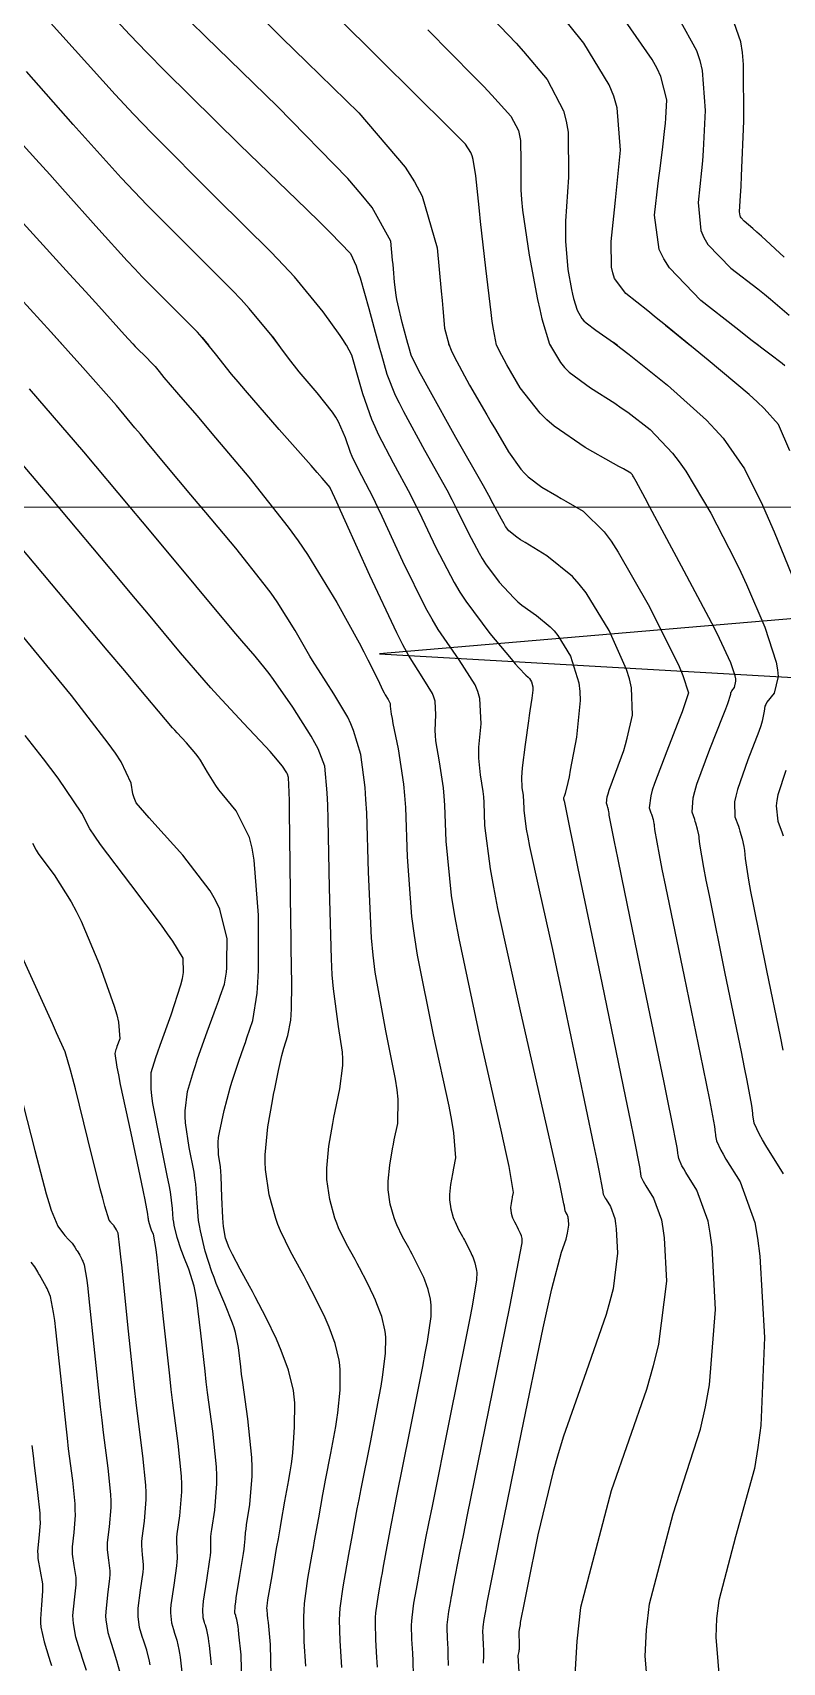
# Model space of a CAD drawing. Header units: metres. Extents: x 837475 to 838479, y 1189012 to 1191015.
# Drawn here: x 837955.1 to 837990.9, y 1189158.7 to 1189236.5 of the extents above; entities that cross this region are included whole.
import ezdxf

# ---------------------------------------------------------------- set-up
doc = ezdxf.new("R2010")
doc.units = ezdxf.units.M
doc.header["$LTSCALE"] = 0.3
doc.layers.add('COORD', color=7, linetype='Continuous', lineweight=20)
doc.layers.add('COTAS 10', color=1, linetype='Continuous')
doc.layers.add('COTAS INT', color=252, linetype='Continuous')

msp = doc.modelspace()

# ---------------------------------------------------------------- linework, layer by layer
at = {"layer": 'COORD'}
msp.add_line((837476.514, 1189213.872), (838476.514, 1189213.872), dxfattribs=at)
at = {"layer": 'COTAS 10'}
for points in [[(837990.95, 1189182.056), (837990.103, 1189183.405), (837989.937, 1189183.687), (837989.8, 1189183.929), (837989.552, 1189184.47), (837989.5, 1189184.77), (837989.487, 1189184.86), (837989.474, 1189184.953), (837989.43, 1189185.313), (837989.212, 1189186.51), (837989.089, 1189187.131), (837988.938, 1189187.877), (837988.168, 1189191.616), (837987.405, 1189195.337), (837987.258, 1189196.071), (837987.14, 1189196.678), (837986.948, 1189197.798), (837986.927, 1189198.079), (837986.917, 1189198.156), (837986.905, 1189198.233), (837986.846, 1189198.505), (837986.762, 1189198.793), (837986.735, 1189198.88), (837986.705, 1189198.969), (837986.58, 1189199.315), (837986.627, 1189199.998), (837986.705, 1189200.299), (837986.811, 1189200.649), (837987.428, 1189202.32), (837988.068, 1189203.932), (837988.189, 1189204.245), (837988.284, 1189204.501), (837988.424, 1189204.944), (837988.439, 1189205.034), (837988.456, 1189205.068), (837988.478, 1189205.105), (837988.604, 1189205.269), (837988.677, 1189205.565), (837988.665, 1189205.685), (837988.64, 1189205.821), (837988.437, 1189206.451), (837987.898, 1189207.607), (837987.662, 1189208.075), (837987.387, 1189208.607), (837986.082, 1189211.065), (837984.804, 1189213.433), (837984.548, 1189213.909), (837984.333, 1189214.307), (837983.911, 1189215.097), (837983.783, 1189215.329), (837983.755, 1189215.375), (837983.73, 1189215.414), (837983.664, 1189215.491), (837983.302, 1189215.697), (837983.089, 1189215.817), (837982.828, 1189215.965), (837981.48, 1189216.729), (837979.991, 1189217.738), (837979.641, 1189218.041), (837979.319, 1189218.355), (837978.379, 1189219.572), (837977.74, 1189220.666), (837977.608, 1189220.902), (837977.495, 1189221.108), (837977.246, 1189221.612), (837977.091, 1189222.366), (837977.037, 1189222.731), (837976.979, 1189223.162), (837976.727, 1189225.283), (837976.482, 1189227.517), (837976.428, 1189228.02), (837976.38, 1189228.473), (837976.256, 1189229.693), (837976.128, 1189230.468), (837976.077, 1189230.642), (837976.021, 1189230.797), (837975.763, 1189231.206), (837974.873, 1189232.086), (837974.419, 1189232.538), (837973.874, 1189233.08), (837971.152, 1189235.789), (837968.032, 1189238.868)], [(837985.942, 1189237.191), (837986.791, 1189235.665), (837986.946, 1189235.199), (837987.066, 1189234.714), (837987.212, 1189232.805), (837987.11, 1189230.896), (837987.074, 1189230.411), (837987.036, 1189229.945), (837986.869, 1189228.42), (837986.995, 1189227.085), (837987.141, 1189226.74), (837987.335, 1189226.405), (837988.435, 1189225.283), (837989.722, 1189224.296), (837990.033, 1189224.047), (837990.324, 1189223.808), (837991.214, 1189223.032)], [(837976.626, 1189158.709), (837976.643, 1189159.062), (837976.632, 1189159.405), (837976.628, 1189159.498), (837976.623, 1189159.592), (837976.602, 1189159.925), (837976.594, 1189160.257), (837976.598, 1189160.35), (837976.605, 1189160.443), (837976.65, 1189160.78), (837976.711, 1189161.113), (837976.727, 1189161.203), (837976.743, 1189161.291), (837976.797, 1189161.604), (837977.08, 1189163.032), (837977.24, 1189163.824), (837977.435, 1189164.789), (837978.432, 1189169.706), (837979.473, 1189174.7), (837979.695, 1189175.714), (837979.888, 1189176.567), (837980.347, 1189178.314), (837980.565, 1189178.939), (837980.606, 1189179.085), (837980.639, 1189179.219), (837980.689, 1189179.605), (837980.675, 1189179.871), (837980.667, 1189179.93), (837980.657, 1189179.982), (837980.61, 1189180.115), (837980.563, 1189180.19), (837980.554, 1189180.205), (837980.546, 1189180.219), (837980.532, 1189180.249), (837980.529, 1189180.266), (837980.529, 1189180.271), (837980.528, 1189180.276), (837980.525, 1189180.296), (837980.483, 1189180.506), (837980.458, 1189180.63), (837980.426, 1189180.784), (837980.261, 1189181.58), (837979.844, 1189183.468), (837979.653, 1189184.31), (837979.43, 1189185.29), (837978.353, 1189189.986), (837977.312, 1189194.725), (837977.113, 1189195.733), (837976.952, 1189196.609), (837976.688, 1189198.676), (837976.649, 1189199.782), (837976.629, 1189200.053), (837976.605, 1189200.309), (837976.484, 1189201.104), (837976.399, 1189201.9), (837976.397, 1189202.155), (837976.405, 1189202.426), (837976.511, 1189203.534), (837976.453, 1189204.738), (837976.357, 1189205.07), (837976.227, 1189205.402), (837975.466, 1189206.595), (837974.452, 1189208.039), (837974.162, 1189208.528), (837973.868, 1189209.055), (837972.77, 1189211.285), (837971.786, 1189213.423), (837971.563, 1189213.893), (837971.361, 1189214.311), (837970.812, 1189215.377), (837970.443, 1189216.094), (837970.355, 1189216.291), (837970.274, 1189216.488), (837970.03, 1189217.192), (837969.698, 1189217.946), (837969.562, 1189218.173), (837969.405, 1189218.409), (837968.677, 1189219.327), (837967.826, 1189220.332), (837967.592, 1189220.622), (837967.359, 1189220.918), (837966.522, 1189222.029), (837965.435, 1189223.353), (837965.043, 1189223.783), (837964.613, 1189224.24), (837962.73, 1189226.118), (837960.555, 1189228.293), (837959.939, 1189228.937), (837959.318, 1189229.598), (837957.027, 1189232.14), (837954.797, 1189234.669)], [(837966.522, 1189222.029), (837966.854, 1189221.589)], [(837977.258, 1189221.589), (837977.246, 1189221.612)], [(837968.137, 1189158.566), (837968.063, 1189159.737), (837968.038, 1189160.903), (837968.051, 1189161.228), (837968.074, 1189161.554), (837968.234, 1189162.74), (837968.446, 1189163.909), (837968.502, 1189164.224), (837968.558, 1189164.536), (837968.75, 1189165.632), (837968.954, 1189166.759), (837969.016, 1189167.091), (837969.081, 1189167.43), (837969.338, 1189168.724), (837969.571, 1189170.004), (837969.621, 1189170.335), (837969.666, 1189170.655), (837969.773, 1189171.725), (837969.777, 1189172.678), (837969.757, 1189172.924), (837969.726, 1189173.163), (837969.538, 1189173.962), (837969.25, 1189174.736), (837969.157, 1189174.958), (837969.058, 1189175.185), (837968.652, 1189176.033), (837968.191, 1189176.919), (837968.057, 1189177.169), (837967.92, 1189177.422), (837967.403, 1189178.352), (837966.922, 1189179.341), (837966.807, 1189179.631), (837966.7, 1189179.927), (837966.383, 1189181.053), (837966.214, 1189182.262), (837966.201, 1189182.61), (837966.202, 1189182.964), (837966.33, 1189184.292), (837966.541, 1189185.537), (837966.596, 1189185.838), (837966.649, 1189186.121), (837966.827, 1189186.987), (837966.997, 1189187.697), (837967.045, 1189187.882), (837967.094, 1189188.061), (837967.274, 1189188.666), (837967.415, 1189189.391), (837967.44, 1189189.645), (837967.458, 1189189.924), (837967.471, 1189191.124), (837967.442, 1189192.824), (837967.433, 1189193.417), (837967.425, 1189194.063), (837967.392, 1189196.837), (837967.359, 1189199.371), (837967.351, 1189199.865), (837967.343, 1189200.268), (837967.315, 1189200.978), (837967.255, 1189201.134), (837967.226, 1189201.189), (837967.192, 1189201.25), (837967.024, 1189201.512), (837966.616, 1189202.007), (837966.429, 1189202.215), (837966.212, 1189202.454), (837965.16, 1189203.57), (837963.935, 1189204.886), (837963.607, 1189205.25), (837963.284, 1189205.614), (837962.159, 1189206.93), (837960.545, 1189208.861), (837959.914, 1189209.614), (837959.203, 1189210.461), (837955.971, 1189214.305), (837952.381, 1189218.517)], [(837998.957, 1189209.198), (837971.651, 1189206.877), (837998.656, 1189205.33)], [(837960.698, 1189158.625), (837960.666, 1189158.801), (837960.538, 1189159.319), (837960.401, 1189159.745), (837960.327, 1189159.979), (837960.197, 1189160.401), (837960.127, 1189160.931), (837960.128, 1189161.117), (837960.138, 1189161.319), (837960.247, 1189162.188), (837960.363, 1189163.042), (837960.378, 1189163.234), (837960.384, 1189163.406), (837960.345, 1189163.871), (837960.302, 1189164.323), (837960.308, 1189164.488), (837960.321, 1189164.67), (837960.428, 1189165.473), (837960.51, 1189166.511), (837960.507, 1189166.84), (837960.493, 1189167.189), (837960.348, 1189168.602), (837960.107, 1189170.494), (837960.032, 1189171.144), (837959.953, 1189171.85), (837959.638, 1189174.855), (837959.362, 1189177.572), (837959.307, 1189178.095), (837959.262, 1189178.52), (837959.176, 1189179.228), (837959.15, 1189179.288), (837959.134, 1189179.322), (837959.102, 1189179.381), (837959.069, 1189179.438), (837959.061, 1189179.452), (837959.052, 1189179.467), (837959.023, 1189179.515), (837958.99, 1189179.562), (837958.979, 1189179.575), (837958.967, 1189179.588), (837958.92, 1189179.638), (837958.861, 1189179.702), (837958.843, 1189179.724), (837958.824, 1189179.748), (837958.746, 1189179.851), (837958.541, 1189180.513), (837958.44, 1189180.889), (837958.321, 1189181.348), (837957.734, 1189183.703), (837957.135, 1189186.106), (837957.008, 1189186.596), (837956.897, 1189187.011), (837956.638, 1189187.872), (837956.235, 1189188.786), (837956.034, 1189189.233), (837955.794, 1189189.764), (837954.602, 1189192.382)]]:
    msp.add_lwpolyline(points, dxfattribs=at)
at = {"layer": 'COTAS INT'}
for points in [[(837957.193, 1189239.177), (837959.725, 1189236.422), (837960.545, 1189235.573), (837961.415, 1189234.687), (837964.987, 1189231.174), (837968.172, 1189228.092), (837968.799, 1189227.477), (837969.316, 1189226.965), (837970.263, 1189225.978), (837970.536, 1189225.387), (837970.628, 1189225.124), (837970.727, 1189224.819), (837971.145, 1189223.359), (837971.558, 1189221.82), (837971.655, 1189221.464), (837971.745, 1189221.139), (837972.003, 1189220.221), (837972.407, 1189219.228), (837972.588, 1189218.855), (837972.798, 1189218.441), (837973.807, 1189216.594), (837974.862, 1189214.695), (837975.102, 1189214.248), (837975.319, 1189213.835), (837975.912, 1189212.63), (837976.407, 1189211.674), (837976.562, 1189211.419), (837976.724, 1189211.168), (837977.374, 1189210.297), (837978.071, 1189209.54), (837978.263, 1189209.361), (837978.455, 1189209.195), (837979.144, 1189208.707), (837979.811, 1189208.165), (837979.988, 1189207.966), (837980.163, 1189207.744), (837980.769, 1189206.766), (837981.171, 1189205.491), (837981.217, 1189205.083), (837981.235, 1189204.651), (837981.065, 1189202.892), (837980.767, 1189201.316), (837980.704, 1189201), (837980.649, 1189200.736), (837980.521, 1189200.216), (837980.465, 1189200.066), (837980.454, 1189200.035), (837980.447, 1189200.009), (837980.44, 1189199.954), (837980.448, 1189199.931), (837980.452, 1189199.919), (837980.458, 1189199.9), (837980.462, 1189199.882), (837980.463, 1189199.877), (837980.463, 1189199.872), (837980.465, 1189199.853), (837980.741, 1189198.51), (837980.915, 1189197.67), (837981.131, 1189196.627), (837982.265, 1189191.171), (837983.402, 1189185.685), (837983.62, 1189184.625), (837983.797, 1189183.762), (837984.087, 1189182.303), (837984.106, 1189182.147), (837984.112, 1189182.106), (837984.118, 1189182.067), (837984.14, 1189181.937), (837984.247, 1189181.703), (837984.307, 1189181.598), (837984.379, 1189181.476), (837984.746, 1189180.891), (837985.115, 1189179.859), (837985.188, 1189179.454), (837985.248, 1189178.999), (837985.361, 1189176.927), (837984.975, 1189173.93), (837984.72, 1189172.891), (837984.402, 1189171.762), (837982.718, 1189166.929), (837981.253, 1189161.353), (837981.071, 1189159.755), (837980.987, 1189158.133)], [(837965.236, 1189238.023), (837967.014, 1189236.264), (837967.586, 1189235.703), (837968.192, 1189235.109), (837970.666, 1189232.695), (837972.881, 1189230.109), (837973.324, 1189229.407), (837973.692, 1189228.711), (837974.409, 1189226.247), (837974.604, 1189224.184), (837974.645, 1189223.741), (837974.679, 1189223.353), (837974.756, 1189222.415), (837974.963, 1189221.65), (837975.079, 1189221.371), (837975.222, 1189221.062), (837975.952, 1189219.706), (837976.784, 1189218.278), (837976.991, 1189217.924), (837977.188, 1189217.588), (837977.816, 1189216.524), (837978.402, 1189215.688), (837978.572, 1189215.495), (837978.746, 1189215.319), (837979.403, 1189214.824), (837980.12, 1189214.415), (837980.331, 1189214.293), (837980.549, 1189214.168), (837981.38, 1189213.684), (837982.384, 1189212.692), (837982.71, 1189212.245), (837983.057, 1189211.725), (837984.483, 1189209.225), (837985.728, 1189206.763), (837985.96, 1189206.265), (837986.144, 1189205.848), (837986.403, 1189205.007), (837986.208, 1189204.386), (837986.107, 1189204.108), (837985.985, 1189203.783), (837985.37, 1189202.224), (837984.786, 1189200.679), (837984.682, 1189200.363), (837984.604, 1189200.094), (837984.534, 1189199.528), (837984.619, 1189199.29), (837984.64, 1189199.228), (837984.659, 1189199.169), (837984.717, 1189198.97), (837984.757, 1189198.782), (837984.766, 1189198.73), (837984.772, 1189198.677), (837984.787, 1189198.483), (837985.007, 1189197.288), (837985.144, 1189196.604), (837985.314, 1189195.767), (837986.201, 1189191.468), (837987.093, 1189187.146), (837987.266, 1189186.295), (837987.407, 1189185.594), (837987.649, 1189184.309), (837987.685, 1189184.017), (837987.695, 1189183.942), (837987.706, 1189183.869), (837987.748, 1189183.626), (837987.949, 1189183.187), (837988.06, 1189182.991), (837988.195, 1189182.762), (837988.882, 1189181.667), (837989.572, 1189179.735), (837989.709, 1189178.979), (837989.822, 1189178.127), (837990.033, 1189174.249), (837989.856, 1189170.049), (837989.724, 1189168.994), (837989.556, 1189167.985), (837988.648, 1189164.731), (837987.851, 1189161.698), (837987.753, 1189160.829), (837987.707, 1189159.947), (837987.983, 1189156.655)], [(837976.318, 1189237.961), (837977.806, 1189236.425), (837978.178, 1189236.022), (837978.532, 1189235.627), (837979.664, 1189234.282), (837980.44, 1189232.787), (837980.568, 1189232.299), (837980.66, 1189231.779), (837980.681, 1189229.631), (837980.54, 1189227.521), (837980.53, 1189227.024), (837980.532, 1189226.565), (837980.641, 1189225.222), (837980.825, 1189224.258), (837980.874, 1189224.038), (837980.922, 1189223.838), (837981.088, 1189223.284), (837981.323, 1189222.881), (837981.414, 1189222.776), (837981.517, 1189222.674), (837981.983, 1189222.331), (837982.836, 1189221.73), (837983.183, 1189221.466), (837983.577, 1189221.159), (837985.402, 1189219.697), (837987.268, 1189218.027), (837987.689, 1189217.589), (837988.068, 1189217.161), (837989.088, 1189215.705), (837989.939, 1189213.964), (837990.21, 1189213.356), (837990.497, 1189212.695), (837991.661, 1189209.854)], [(837991.254, 1189216.568), (837990.7, 1189217.825), (837990.026, 1189218.592), (837989.695, 1189218.904), (837989.3, 1189219.259), (837987.349, 1189220.899), (837985.311, 1189222.554), (837984.861, 1189222.919), (837984.46, 1189223.242), (837983.425, 1189224.072), (837982.883, 1189224.796), (837982.793, 1189225.053), (837982.728, 1189225.335), (837982.713, 1189226.556), (837982.875, 1189228.065), (837982.922, 1189228.527), (837982.971, 1189229.009), (837983.155, 1189230.913), (837983.002, 1189232.932), (837982.839, 1189233.487), (837982.623, 1189234.04), (837981.406, 1189236.021), (837980.038, 1189237.717)], [(837970.084, 1189221.589), (837970.067, 1189221.62), (837969.935, 1189221.827), (837969.776, 1189222.067), (837968.972, 1189223.206), (837967.59, 1189224.864), (837967.066, 1189225.43), (837966.481, 1189226.043), (837963.858, 1189228.646), (837960.784, 1189231.719), (837959.914, 1189232.629), (837959.036, 1189233.565), (837955.799, 1189237.156)], [(837984.739, 1189154.368), (837984.347, 1189159.04), (837984.412, 1189160.292), (837984.552, 1189161.526), (837985.683, 1189165.83), (837986.979, 1189169.873), (837987.222, 1189170.942), (837987.416, 1189171.989), (837987.697, 1189175.588), (837987.535, 1189178.563), (837987.448, 1189179.217), (837987.343, 1189179.797), (837986.814, 1189181.279), (837986.287, 1189182.119), (837986.183, 1189182.294), (837986.098, 1189182.445), (837985.944, 1189182.782), (837985.912, 1189182.968), (837985.904, 1189183.024), (837985.896, 1189183.082), (837985.868, 1189183.306), (837985.602, 1189184.678), (837985.443, 1189185.46), (837985.247, 1189186.416), (837984.233, 1189191.319), (837983.223, 1189196.197), (837983.03, 1189197.137), (837982.874, 1189197.899), (837982.626, 1189199.168), (837982.618, 1189199.274), (837982.61, 1189199.332), (837982.587, 1189199.435), (837982.556, 1189199.544), (837982.534, 1189199.61), (837982.487, 1189199.741), (837982.526, 1189200.052), (837982.568, 1189200.199), (837982.625, 1189200.373), (837982.946, 1189201.22), (837983.317, 1189202.259), (837983.405, 1189202.554), (837983.488, 1189202.851), (837983.734, 1189203.949), (837983.69, 1189205.249), (837983.589, 1189205.674), (837983.449, 1189206.127), (837982.626, 1189207.996), (837981.516, 1189209.79), (837981.196, 1189210.195), (837980.87, 1189210.562), (837979.647, 1189211.555), (837978.603, 1189212.186), (837978.389, 1189212.324), (837978.209, 1189212.445), (837977.829, 1189212.75), (837977.675, 1189212.956), (837977.637, 1189213.015), (837977.6, 1189213.076), (837977.483, 1189213.302), (837977.085, 1189214.041), (837976.871, 1189214.425), (837976.613, 1189214.887), (837975.305, 1189217.202), (837974.003, 1189219.522), (837973.748, 1189219.987), (837973.539, 1189220.375), (837973.165, 1189221.134), (837973.055, 1189221.529), (837973.012, 1189221.687), (837972.963, 1189221.867), (837972.741, 1189222.694), (837972.527, 1189223.576), (837972.483, 1189223.79), (837972.446, 1189223.992), (837972.367, 1189224.615), (837972.319, 1189225.244), (837972.301, 1189225.45), (837972.282, 1189225.669), (837972.198, 1189226.578), (837971.31, 1189228.17), (837970.784, 1189228.82), (837970.137, 1189229.561), (837966.789, 1189232.996), (837963.344, 1189236.346), (837962.636, 1189237.034)], [(837973.957, 1189236.654), (837976.166, 1189234.429), (837976.629, 1189233.953), (837977.026, 1189233.537), (837977.923, 1189232.542), (837978.285, 1189231.845), (837978.345, 1189231.617), (837978.388, 1189231.374), (837978.398, 1189230.372), (837978.396, 1189229.017), (837978.432, 1189228.552), (837978.483, 1189228.048), (837978.797, 1189225.902), (837979.201, 1189223.791), (837979.308, 1189223.309), (837979.413, 1189222.87), (837979.777, 1189221.657), (837980.29, 1189220.774), (837980.49, 1189220.545), (837980.715, 1189220.322), (837981.736, 1189219.57), (837982.891, 1189218.834), (837983.201, 1189218.621), (837983.506, 1189218.404), (837984.573, 1189217.585), (837985.651, 1189216.458), (837985.962, 1189216.046), (837986.28, 1189215.59), (837987.477, 1189213.585), (837988.623, 1189211.359), (837988.909, 1189210.766), (837989.181, 1189210.182), (837990.049, 1189208.152), (837990.591, 1189206.473), (837990.658, 1189206.109), (837990.688, 1189205.789), (837990.493, 1189205.001), (837990.157, 1189204.562), (837990.098, 1189204.463), (837990.054, 1189204.374), (837990.015, 1189204.133), (837989.931, 1189203.668), (837989.858, 1189203.438), (837989.763, 1189203.164), (837989.242, 1189201.809), (837988.745, 1189200.395), (837988.666, 1189200.084), (837988.612, 1189199.808), (837988.627, 1189199.102), (837988.79, 1189198.648), (837988.829, 1189198.531), (837988.866, 1189198.418), (837988.976, 1189198.04), (837989.053, 1189197.683), (837989.069, 1189197.583), (837989.082, 1189197.482), (837989.109, 1189197.113), (837989.273, 1189196.067), (837989.373, 1189195.538), (837989.496, 1189194.907), (837990.136, 1189191.765), (837990.784, 1189188.607), (837990.911, 1189187.966)], [(837991.015, 1189220.623), (837990.882, 1189220.727), (837990.298, 1189221.171), (837989.386, 1189221.869), (837989.047, 1189222.133), (837988.67, 1189222.427), (837986.999, 1189223.746), (837985.495, 1189225.294), (837985.224, 1189225.733), (837985.016, 1189226.177), (837984.792, 1189227.818), (837984.965, 1189229.333), (837985.008, 1189229.698), (837985.05, 1189230.039), (837985.181, 1189231.072), (837985.282, 1189231.951), (837985.304, 1189232.194), (837985.324, 1189232.438), (837985.375, 1189233.318), (837985.095, 1189234.429), (837984.906, 1189234.817), (837984.668, 1189235.241), (837983.408, 1189237.066)], [(837990.971, 1189225.814), (837989.898, 1189226.803), (837989.676, 1189227.005), (837989.487, 1189227.175), (837989.075, 1189227.529), (837988.919, 1189227.688), (837988.891, 1189227.736), (837988.871, 1189227.785), (837988.853, 1189227.974), (837988.899, 1189228.757), (837988.919, 1189229.18), (837988.941, 1189229.693), (837989.049, 1189232.293), (837989.038, 1189235), (837988.986, 1189235.581), (837988.914, 1189236.09), (837988.476, 1189237.316)], [(837974.956, 1189158.59), (837974.939, 1189159.105), (837974.933, 1189159.246), (837974.926, 1189159.387), (837974.894, 1189159.887), (837974.883, 1189160.386), (837974.889, 1189160.525), (837974.899, 1189160.665), (837974.967, 1189161.172), (837975.058, 1189161.672), (837975.082, 1189161.807), (837975.106, 1189161.94), (837975.188, 1189162.409), (837975.495, 1189163.972), (837975.66, 1189164.796), (837975.86, 1189165.788), (837976.872, 1189170.782), (837977.871, 1189175.715), (837978.217, 1189177.445), (837978.468, 1189178.76), (837978.468, 1189178.903), (837978.465, 1189178.94), (837978.461, 1189178.976), (837978.432, 1189179.095), (837978.389, 1189179.211), (837978.375, 1189179.245), (837978.36, 1189179.278), (837978.3, 1189179.406), (837978.231, 1189179.538), (837978.21, 1189179.576), (837978.19, 1189179.614), (837978.113, 1189179.753), (837978.04, 1189179.901), (837978.023, 1189179.945), (837978.007, 1189179.989), (837977.96, 1189180.158), (837977.934, 1189180.339), (837977.932, 1189180.391), (837977.933, 1189180.444), (837977.952, 1189180.643), (837977.987, 1189180.847), (837977.998, 1189180.904), (837978.009, 1189180.96), (837978.052, 1189181.163), (837977.84, 1189182.408), (837977.689, 1189183.121), (837977.5, 1189183.994), (837976.485, 1189188.476), (837975.457, 1189193.288), (837975.259, 1189194.368), (837975.099, 1189195.339), (837974.833, 1189197.934), (837974.772, 1189199.66), (837974.74, 1189200.083), (837974.703, 1189200.481), (837974.514, 1189201.722), (837974.348, 1189202.725), (837974.325, 1189202.974), (837974.311, 1189203.21), (837974.34, 1189203.958), (837974.308, 1189204.622), (837974.255, 1189204.806), (837974.183, 1189204.989), (837973.764, 1189205.647), (837973.039, 1189206.808), (837972.775, 1189207.307), (837972.483, 1189207.885), (837971.199, 1189210.613), (837970.02, 1189213.217), (837969.794, 1189213.716), (837969.611, 1189214.118), (837969.315, 1189214.768), (837969.304, 1189214.789), (837969.302, 1189214.795), (837969.299, 1189214.801), (837969.292, 1189214.821), (837968.917, 1189215.258), (837968.682, 1189215.526), (837968.391, 1189215.858), (837966.867, 1189217.59), (837965.25, 1189219.449), (837964.899, 1189219.861), (837964.59, 1189220.23), (837963.827, 1189221.191), (837963.189, 1189221.967), (837962.959, 1189222.22), (837962.707, 1189222.488), (837961.602, 1189223.59), (837960.326, 1189224.866), (837959.964, 1189225.244), (837959.6, 1189225.632), (837958.256, 1189227.123), (837956.523, 1189229.07), (837955.915, 1189229.746), (837955.25, 1189230.48), (837952.381, 1189233.628)], [(837953.042, 1189229.171), (837956.853, 1189225.003), (837957.615, 1189224.167), (837958.25, 1189223.471), (837959.484, 1189222.107), (837959.882, 1189221.666), (837959.989, 1189221.551), (837960.096, 1189221.439), (837960.474, 1189221.062), (837960.801, 1189220.736), (837960.875, 1189220.656), (837960.943, 1189220.582), (837961.132, 1189220.352), (837961.362, 1189220.063), (837961.456, 1189219.951), (837961.563, 1189219.825), (837962.059, 1189219.256), (837962.927, 1189218.25), (837963.268, 1189217.849), (837963.654, 1189217.395), (837965.412, 1189215.313), (837967.301, 1189212.919), (837967.769, 1189212.268), (837968.213, 1189211.621), (837969.617, 1189209.331), (837970.676, 1189207.393), (837970.902, 1189206.97), (837971.099, 1189206.595), (837971.571, 1189205.652), (837971.818, 1189205.126), (837971.874, 1189205.015), (837971.924, 1189204.919), (837972.062, 1189204.698), (837972.14, 1189204.575), (837972.153, 1189204.541), (837972.163, 1189204.507), (837972.169, 1189204.382), (837972.216, 1189203.994), (837972.252, 1189203.792), (837972.298, 1189203.551), (837972.545, 1189202.341), (837972.801, 1189200.654), (837972.852, 1189200.112), (837972.894, 1189199.538), (837972.978, 1189197.192), (837973.186, 1189194.331), (837973.307, 1189193.432), (837973.455, 1189192.486), (837974.222, 1189188.683), (837974.961, 1189185.285), (837975.093, 1189184.594), (837975.193, 1189184.012), (837975.29, 1189182.814), (837975.185, 1189182.322), (837975.133, 1189182.05), (837975.046, 1189181.555), (837975, 1189181.074), (837974.999, 1189180.946), (837975.004, 1189180.82), (837975.065, 1189180.382), (837975.18, 1189179.974), (837975.219, 1189179.866), (837975.261, 1189179.761), (837975.435, 1189179.403), (837975.622, 1189179.066), (837975.672, 1189178.974), (837975.721, 1189178.883), (837975.888, 1189178.562), (837976.035, 1189178.255), (837976.071, 1189178.173), (837976.104, 1189178.092), (837976.209, 1189177.812), (837976.277, 1189177.522), (837976.288, 1189177.436), (837976.295, 1189177.347), (837976.294, 1189177.001), (837976.079, 1189175.748), (837975.952, 1189175.086), (837975.796, 1189174.288), (837974.989, 1189170.267), (837974.165, 1189166.198), (837973.999, 1189165.369), (837973.859, 1189164.669), (837973.579, 1189163.215), (837973.469, 1189162.589), (837973.437, 1189162.411), (837973.405, 1189162.231), (837973.284, 1189161.564), (837973.193, 1189160.887), (837973.18, 1189160.701), (837973.172, 1189160.516), (837973.186, 1189159.85), (837973.229, 1189159.182), (837973.247, 1189158.806), (837973.269, 1189158.118)], [(837971.554, 1189158.507), (837971.543, 1189158.742), (837971.532, 1189158.976), (837971.479, 1189159.812), (837971.46, 1189160.645), (837971.47, 1189160.877), (837971.487, 1189161.11), (837971.6, 1189161.956), (837971.752, 1189162.79), (837971.792, 1189163.015), (837971.832, 1189163.238), (837971.969, 1189164.021), (837972.224, 1189165.366), (837972.338, 1189165.943), (837972.47, 1189166.609), (837973.105, 1189169.753), (837973.721, 1189172.86), (837973.842, 1189173.502), (837973.941, 1189174.05), (837974.12, 1189175.242), (837974.123, 1189175.79), (837974.111, 1189175.932), (837974.093, 1189176.069), (837973.985, 1189176.529), (837973.82, 1189176.974), (837973.766, 1189177.102), (837973.709, 1189177.232), (837973.476, 1189177.719), (837973.211, 1189178.229), (837973.134, 1189178.373), (837973.055, 1189178.518), (837972.758, 1189179.053), (837972.481, 1189179.621), (837972.415, 1189179.788), (837972.354, 1189179.958), (837972.171, 1189180.605), (837972.074, 1189181.3), (837972.067, 1189181.5), (837972.067, 1189181.704), (837972.141, 1189182.468), (837972.278, 1189183.252), (837972.319, 1189183.468), (837972.362, 1189183.685), (837972.527, 1189184.464), (837972.546, 1189185.616), (837972.496, 1189186.067), (837972.423, 1189186.575), (837971.959, 1189188.889), (837971.454, 1189191.684), (837971.354, 1189192.495), (837971.272, 1189193.323), (837971.123, 1189196.45), (837971.046, 1189199.279), (837971.01, 1189199.918), (837970.968, 1189200.496), (837970.764, 1189202.065), (837970.418, 1189203.218), (837970.287, 1189203.533), (837970.14, 1189203.848), (837969.482, 1189204.969), (837968.736, 1189206.109), (837968.533, 1189206.435), (837968.333, 1189206.765), (837967.626, 1189207.993), (837966.769, 1189209.358), (837966.474, 1189209.775), (837966.154, 1189210.208), (837964.791, 1189211.911), (837963.359, 1189213.614), (837962.996, 1189214.048), (837962.647, 1189214.464), (837961.507, 1189215.832), (837960.501, 1189217.041), (837960.236, 1189217.358), (837959.978, 1189217.667), (837959.094, 1189218.72), (837957.493, 1189220.534), (837956.782, 1189221.324), (837955.954, 1189222.238), (837951.999, 1189226.575)], [(837956.542, 1189221.589), (837955.954, 1189222.238)], [(837963.189, 1189221.967), (837963.5, 1189221.589)], [(837985.311, 1189222.554), (837986.5, 1189221.589)], [(837989.752, 1189221.589), (837989.386, 1189221.869)], [(837959.882, 1189221.666), (837959.954, 1189221.589)], [(837970.067, 1189221.62), (837970.315, 1189221.147), (837970.438, 1189220.708), (837970.491, 1189220.522), (837970.552, 1189220.309), (837970.842, 1189219.308), (837971.276, 1189218.08), (837971.428, 1189217.724), (837971.594, 1189217.36), (837972.31, 1189215.985), (837973.112, 1189214.503), (837973.332, 1189214.071), (837973.552, 1189213.629), (837974.341, 1189211.957), (837975.214, 1189210.273), (837975.487, 1189209.823), (837975.773, 1189209.381), (837976.919, 1189207.845), (837977.934, 1189206.635), (837978.137, 1189206.399), (837978.307, 1189206.205), (837978.641, 1189205.86), (837978.752, 1189205.769), (837978.781, 1189205.736), (837978.811, 1189205.699), (837978.911, 1189205.536), (837978.975, 1189205.303), (837978.98, 1189205.222), (837978.98, 1189205.134), (837978.936, 1189204.757), (837978.838, 1189204.16), (837978.803, 1189203.934), (837978.766, 1189203.681), (837978.604, 1189202.546), (837978.47, 1189201.434), (837978.45, 1189201.196), (837978.438, 1189200.987), (837978.454, 1189200.485), (837978.507, 1189200.136), (837978.517, 1189200.023), (837978.526, 1189199.904), (837978.544, 1189199.418), (837978.659, 1189198.509), (837978.73, 1189198.124), (837978.818, 1189197.68), (837979.276, 1189195.596), (837979.908, 1189192.77), (837980.106, 1189191.859), (837980.313, 1189190.892), (837981.147, 1189186.935), (837981.871, 1189183.442), (837982.01, 1189182.767), (837982.122, 1189182.22), (837982.306, 1189181.299), (837982.317, 1189181.211), (837982.32, 1189181.189), (837982.324, 1189181.167), (837982.336, 1189181.093), (837982.397, 1189180.961), (837982.43, 1189180.902), (837982.471, 1189180.833), (837982.678, 1189180.503), (837982.886, 1189179.92), (837982.927, 1189179.692), (837982.961, 1189179.435), (837983.025, 1189178.266), (837982.806, 1189176.571), (837982.661, 1189175.982), (837982.48, 1189175.342), (837981.524, 1189172.599), (837980.444, 1189169.533), (837980.186, 1189168.689), (837979.945, 1189167.848), (837979.22, 1189164.829), (837978.724, 1189162.382), (837978.627, 1189161.902), (837978.547, 1189161.508), (837978.407, 1189160.798), (837978.379, 1189160.642), (837978.372, 1189160.598), (837978.364, 1189160.554), (837978.334, 1189160.388), (837978.311, 1189160.22), (837978.308, 1189160.174), (837978.306, 1189160.128), (837978.309, 1189159.963), (837978.32, 1189159.797), (837978.322, 1189159.75), (837978.324, 1189159.704), (837978.33, 1189159.533), (837978.321, 1189159.358), (837978.315, 1189159.308), (837978.306, 1189159.258), (837978.258, 1189159.073), (837978.349, 1189157.5)], [(837971.558, 1189221.82), (837971.621, 1189221.589)], [(837973.039, 1189221.589), (837973.012, 1189221.687)], [(837974.989, 1189221.589), (837974.963, 1189221.65)], [(837979.777, 1189221.657), (837979.817, 1189221.589)], [(837983.022, 1189221.589), (837982.836, 1189221.73)], [(837969.849, 1189158.49), (837969.835, 1189158.771), (837969.771, 1189159.775), (837969.749, 1189160.774), (837969.761, 1189161.053), (837969.781, 1189161.332), (837969.917, 1189162.348), (837970.099, 1189163.35), (837970.147, 1189163.62), (837970.195, 1189163.887), (837970.36, 1189164.827), (837970.589, 1189166.063), (837970.677, 1189166.517), (837970.776, 1189167.019), (837971.221, 1189169.238), (837971.646, 1189171.432), (837971.732, 1189171.918), (837971.803, 1189172.353), (837971.946, 1189173.484), (837971.95, 1189174.234), (837971.934, 1189174.428), (837971.91, 1189174.616), (837971.762, 1189175.245), (837971.535, 1189175.855), (837971.461, 1189176.03), (837971.383, 1189176.208), (837971.064, 1189176.876), (837970.701, 1189177.574), (837970.595, 1189177.771), (837970.487, 1189177.97), (837970.081, 1189178.703), (837969.701, 1189179.481), (837969.611, 1189179.709), (837969.527, 1189179.942), (837969.277, 1189180.829), (837969.144, 1189181.781), (837969.134, 1189182.055), (837969.135, 1189182.334), (837969.235, 1189183.38), (837969.423, 1189184.454), (837969.479, 1189184.75), (837969.538, 1189185.047), (837969.764, 1189186.114), (837969.899, 1189187.219), (837969.899, 1189187.54), (837969.884, 1189187.866), (837969.695, 1189189.095), (837969.452, 1189190.882), (837969.402, 1189191.559), (837969.359, 1189192.316), (837969.267, 1189195.708), (837969.206, 1189198.978), (837969.183, 1189199.658), (837969.157, 1189200.239), (837969.04, 1189201.521), (837968.723, 1189202.343), (837968.571, 1189202.633), (837968.391, 1189202.951), (837967.511, 1189204.328), (837966.591, 1189205.648), (837966.386, 1189205.93), (837966.203, 1189206.177), (837965.722, 1189206.767), (837965.079, 1189207.498), (837964.794, 1189207.833), (837964.463, 1189208.225), (837962.878, 1189210.123), (837960.91, 1189212.485), (837960.336, 1189213.171), (837959.751, 1189213.871), (837957.533, 1189216.512), (837954.937, 1189219.526)], [(837966.485, 1189158.094), (837966.448, 1189159.599), (837966.349, 1189160.64), (837966.329, 1189160.84), (837966.313, 1189161.002), (837966.284, 1189161.27), (837966.278, 1189161.289), (837966.277, 1189161.294), (837966.275, 1189161.299), (837966.269, 1189161.318), (837966.305, 1189161.567), (837966.329, 1189161.717), (837966.359, 1189161.903), (837966.522, 1189162.869), (837966.693, 1189163.868), (837966.728, 1189164.075), (837966.759, 1189164.251), (837966.826, 1189164.635), (837966.895, 1189165.024), (837966.926, 1189165.204), (837966.963, 1189165.415), (837967.141, 1189166.438), (837967.318, 1189167.456), (837967.355, 1189167.664), (837967.386, 1189167.84), (837967.454, 1189168.209), (837967.496, 1189168.576), (837967.511, 1189168.751), (837967.528, 1189168.957), (837967.599, 1189169.966), (837967.605, 1189171.122), (837967.579, 1189171.42), (837967.543, 1189171.71), (837967.314, 1189172.679), (837966.965, 1189173.617), (837966.852, 1189173.887), (837966.732, 1189174.161), (837966.24, 1189175.189), (837965.724, 1189176.189), (837965.588, 1189176.445), (837965.455, 1189176.692), (837965.004, 1189177.511), (837964.635, 1189178.201), (837964.555, 1189178.367), (837964.484, 1189178.522), (837964.307, 1189178.992), (837964.209, 1189179.535), (837964.189, 1189179.736), (837964.171, 1189179.959), (837964.13, 1189180.946), (837964.092, 1189181.945), (837964.076, 1189182.175), (837964.058, 1189182.385), (837963.972, 1189182.974), (837963.952, 1189183.575), (837963.974, 1189183.792), (837964.008, 1189184.032), (837964.234, 1189185.08), (837964.527, 1189186.165), (837964.603, 1189186.428), (837964.678, 1189186.675), (837964.932, 1189187.43), (837965.182, 1189188.124), (837965.254, 1189188.332), (837965.327, 1189188.546), (837965.599, 1189189.377), (837965.813, 1189190.68), (837965.848, 1189191.191), (837965.873, 1189191.768), (837965.876, 1189194.397), (837965.675, 1189197.021), (837965.571, 1189197.595), (837965.445, 1189198.103), (837964.816, 1189199.385), (837964.139, 1189200.186), (837963.984, 1189200.389), (837963.843, 1189200.585), (837963.447, 1189201.228), (837963.107, 1189201.803), (837963.001, 1189201.957), (837962.889, 1189202.108), (837962.439, 1189202.632), (837961.991, 1189203.11), (837961.88, 1189203.232), (837961.774, 1189203.349), (837961.44, 1189203.737), (837960.18, 1189205.238), (837959.492, 1189206.057), (837958.656, 1189207.05), (837954.41, 1189212.098)], [(837965.076, 1189157.716), (837965.042, 1189159.107), (837964.944, 1189160.089), (837964.921, 1189160.286), (837964.901, 1189160.452), (837964.848, 1189160.782), (837964.809, 1189160.903), (837964.798, 1189160.936), (837964.788, 1189160.969), (837964.751, 1189161.089), (837964.765, 1189161.437), (837964.787, 1189161.614), (837964.816, 1189161.827), (837964.985, 1189162.888), (837965.158, 1189163.942), (837965.189, 1189164.15), (837965.213, 1189164.322), (837965.238, 1189164.641), (837965.26, 1189164.942), (837965.282, 1189165.103), (837965.31, 1189165.297), (837965.469, 1189166.276), (837965.577, 1189167.631), (837965.573, 1189168.063), (837965.554, 1189168.518), (837965.365, 1189170.365), (837965.123, 1189172.105), (837965.071, 1189172.494), (837965.026, 1189172.842), (837964.917, 1189173.76), (837964.778, 1189174.478), (837964.713, 1189174.7), (837964.637, 1189174.93), (837964.269, 1189175.845), (837963.858, 1189176.828), (837963.754, 1189177.101), (837963.655, 1189177.375), (837963.336, 1189178.37), (837963.101, 1189179.331), (837963.054, 1189179.584), (837963.016, 1189179.831), (837962.946, 1189180.675), (837962.879, 1189181.57), (837962.843, 1189181.85), (837962.798, 1189182.143), (837962.573, 1189183.314), (837962.393, 1189184.491), (837962.377, 1189184.787), (837962.376, 1189185.071), (837962.494, 1189185.988), (837962.768, 1189186.933), (837962.865, 1189187.234), (837962.971, 1189187.552), (837963.432, 1189188.841), (837963.876, 1189190.041), (837963.971, 1189190.303), (837964.054, 1189190.534), (837964.253, 1189191.112), (837964.345, 1189191.674), (837964.36, 1189191.895), (837964.371, 1189192.144), (837964.373, 1189193.279), (837964.032, 1189194.694), (837963.827, 1189195.12), (837963.574, 1189195.56), (837962.259, 1189197.271), (837960.928, 1189198.752), (837960.664, 1189199.047), (837960.446, 1189199.292), (837960.037, 1189199.762), (837959.932, 1189199.996), (837959.906, 1189200.092), (837959.882, 1189200.201), (837959.804, 1189200.71), (837959.325, 1189201.714), (837959.047, 1189202.135), (837958.706, 1189202.619), (837956.952, 1189204.886), (837954.456, 1189207.932)], [(837963.636, 1189158.614), (837963.538, 1189159.537), (837963.513, 1189159.732), (837963.49, 1189159.902), (837963.411, 1189160.295), (837963.34, 1189160.517), (837963.32, 1189160.578), (837963.301, 1189160.639), (837963.233, 1189160.859), (837963.219, 1189161.268), (837963.234, 1189161.449), (837963.257, 1189161.658), (837963.406, 1189162.655), (837963.56, 1189163.642), (837963.585, 1189163.844), (837963.603, 1189164.017), (837963.607, 1189164.384), (837963.607, 1189164.736), (837963.624, 1189164.898), (837963.647, 1189165.088), (837963.789, 1189166.008), (837963.888, 1189167.258), (837963.884, 1189167.655), (837963.867, 1189168.075), (837963.693, 1189169.777), (837963.446, 1189171.618), (837963.383, 1189172.125), (837963.323, 1189172.632), (837963.125, 1189174.451), (837962.927, 1189176.024), (837962.866, 1189176.375), (837962.803, 1189176.688), (837962.555, 1189177.514), (837962.308, 1189178.102), (837962.246, 1189178.265), (837962.187, 1189178.429), (837961.996, 1189179.024), (837961.856, 1189179.6), (837961.828, 1189179.751), (837961.805, 1189179.899), (837961.763, 1189180.404), (837961.667, 1189181.196), (837961.61, 1189181.525), (837961.539, 1189181.901), (837961.174, 1189183.654), (837960.835, 1189185.406), (837960.781, 1189185.782), (837960.744, 1189186.109), (837960.753, 1189186.897), (837960.973, 1189187.608), (837961.069, 1189187.887), (837961.18, 1189188.202), (837961.704, 1189189.639), (837962.17, 1189191.071), (837962.244, 1189191.383), (837962.294, 1189191.659), (837962.274, 1189192.351), (837961.784, 1189193.165), (837961.538, 1189193.518), (837961.243, 1189193.926), (837959.776, 1189195.858), (837958.335, 1189197.776), (837958.057, 1189198.175), (837957.83, 1189198.517), (837957.445, 1189199.274), (837956.308, 1189200.944), (837955.606, 1189201.86), (837954.737, 1189202.974)], [(837991.056, 1189201.299), (837990.68, 1189200.141), (837990.627, 1189199.869), (837990.597, 1189199.619), (837990.674, 1189198.889), (837990.876, 1189198.328), (837990.924, 1189198.183)], [(837955.087, 1189197.839), (837955.258, 1189197.502), (837955.358, 1189197.35), (837955.482, 1189197.173), (837956.123, 1189196.32), (837956.937, 1189195.042), (837957.17, 1189194.596), (837957.407, 1189194.11), (837958.292, 1189192.024), (837958.991, 1189190.056), (837959.111, 1189189.644), (837959.199, 1189189.29), (837959.252, 1189188.494), (837959.12, 1189188.133), (837959.092, 1189188.054), (837959.068, 1189187.984), (837959.013, 1189187.806), (837959.111, 1189187.148), (837959.184, 1189186.776), (837959.276, 1189186.322), (837959.775, 1189183.994), (837960.28, 1189181.659), (837960.377, 1189181.2), (837960.454, 1189180.821), (837960.58, 1189180.133), (837960.594, 1189179.967), (837960.601, 1189179.918), (837960.61, 1189179.868), (837960.657, 1189179.679), (837960.719, 1189179.483), (837960.739, 1189179.43), (837960.759, 1189179.376), (837960.84, 1189179.182), (837960.969, 1189178.446), (837961.019, 1189178.05), (837961.075, 1189177.57), (837961.332, 1189175.142), (837961.62, 1189172.422), (837961.695, 1189171.757), (837961.769, 1189171.131), (837962.02, 1189169.189), (837962.18, 1189167.632), (837962.196, 1189167.248), (837962.199, 1189166.884), (837962.108, 1189165.741), (837961.984, 1189164.879), (837961.966, 1189164.693), (837961.955, 1189164.529), (837961.976, 1189164.127), (837961.994, 1189163.712), (837961.981, 1189163.539), (837961.961, 1189163.342), (837961.826, 1189162.421), (837961.697, 1189161.488), (837961.681, 1189161.283), (837961.673, 1189161.1), (837961.715, 1189160.63), (837961.814, 1189160.309), (837961.87, 1189160.131), (837961.974, 1189159.807), (837962.078, 1189159.351), (837962.106, 1189159.179), (837962.133, 1189158.986), (837962.23, 1189158.122)], [(837954.635, 1189185.351), (837955.197, 1189183.173), (837955.734, 1189181.107), (837955.858, 1189180.683), (837955.971, 1189180.324), (837956.288, 1189179.56), (837956.517, 1189179.254), (837956.574, 1189179.182), (837956.628, 1189179.117), (837956.801, 1189178.928), (837956.942, 1189178.781), (837956.976, 1189178.741), (837957.008, 1189178.702), (837957.106, 1189178.564), (837957.194, 1189178.421), (837957.219, 1189178.378), (837957.245, 1189178.335), (837957.342, 1189178.167), (837957.436, 1189177.991), (837957.46, 1189177.942), (837957.483, 1189177.893), (837957.56, 1189177.713), (837957.677, 1189176.977), (837957.725, 1189176.576), (837957.781, 1189176.091), (837958.321, 1189170.93), (837958.392, 1189170.296), (837958.459, 1189169.712), (837958.676, 1189168.014), (837958.806, 1189166.746), (837958.819, 1189166.433), (837958.821, 1189166.137), (837958.747, 1189165.206), (837958.657, 1189164.461), (837958.65, 1189164.283), (837958.65, 1189164.116), (837958.713, 1189163.614), (837958.775, 1189163.101), (837958.774, 1189162.928), (837958.765, 1189162.742), (837958.667, 1189161.955), (837958.579, 1189161.149), (837958.575, 1189160.951), (837958.581, 1189160.763), (837958.679, 1189160.172), (837958.84, 1189159.649), (837958.932, 1189159.359), (837959.101, 1189158.832), (837959.254, 1189158.25)], [(837957.664, 1189158.344), (837957.462, 1189158.973), (837957.408, 1189159.146), (837957.353, 1189159.32), (837957.161, 1189159.943), (837957.035, 1189160.594), (837957.022, 1189160.785), (837957.019, 1189160.98), (837957.088, 1189161.722), (837957.167, 1189162.442), (837957.17, 1189162.623), (837957.166, 1189162.796), (837957.082, 1189163.357), (837956.997, 1189163.91), (837956.992, 1189164.078), (837956.994, 1189164.253), (837957.067, 1189164.938), (837957.133, 1189165.763), (837957.13, 1189166.026), (837957.119, 1189166.303), (837957.004, 1189167.426), (837956.812, 1189168.931), (837956.752, 1189169.448), (837956.689, 1189170.009), (837956.439, 1189172.399), (837956.2, 1189174.61), (837956.144, 1189175.057), (837956.092, 1189175.433), (837955.945, 1189176.199), (837955.817, 1189176.498), (837955.778, 1189176.58), (837955.738, 1189176.661), (837955.581, 1189176.954), (837955.42, 1189177.232), (837955.377, 1189177.304), (837955.335, 1189177.375), (837955.19, 1189177.613), (837955.027, 1189177.843)], [(837955.057, 1189169.089), (837955.112, 1189168.601), (837955.164, 1189168.15), (837955.331, 1189166.839), (837955.432, 1189165.86), (837955.442, 1189165.618), (837955.444, 1189165.39), (837955.387, 1189164.671), (837955.331, 1189164.044), (837955.334, 1189163.873), (837955.345, 1189163.703), (837955.451, 1189163.1), (837955.556, 1189162.491), (837955.567, 1189162.317), (837955.569, 1189162.142), (837955.508, 1189161.489), (837955.46, 1189160.811), (837955.47, 1189160.619), (837955.489, 1189160.426), (837955.643, 1189159.714), (837955.866, 1189158.99), (837955.929, 1189158.788), (837955.993, 1189158.587)]]:
    msp.add_lwpolyline(points, dxfattribs=at)

doc.saveas('drawing.dxf')
